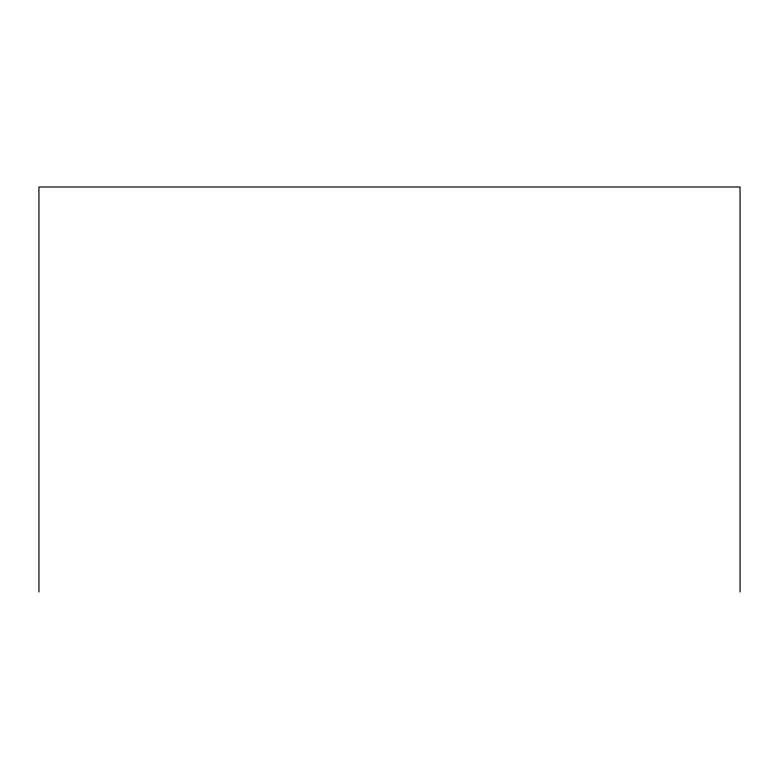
<?xml version="1.0" encoding="UTF-8"?>
<svg xmlns="http://www.w3.org/2000/svg" width="779" height="779" viewBox="0 0 779 779"><rect width="100%" height="100%" fill="white"/><g stroke="black" fill="none" stroke-linecap="round" stroke-linejoin="round"><path stroke-width="1.17" d="M740.05 592.001L740.05 186.999L38.95 186.999L38.95 592.001"/></g></svg>
